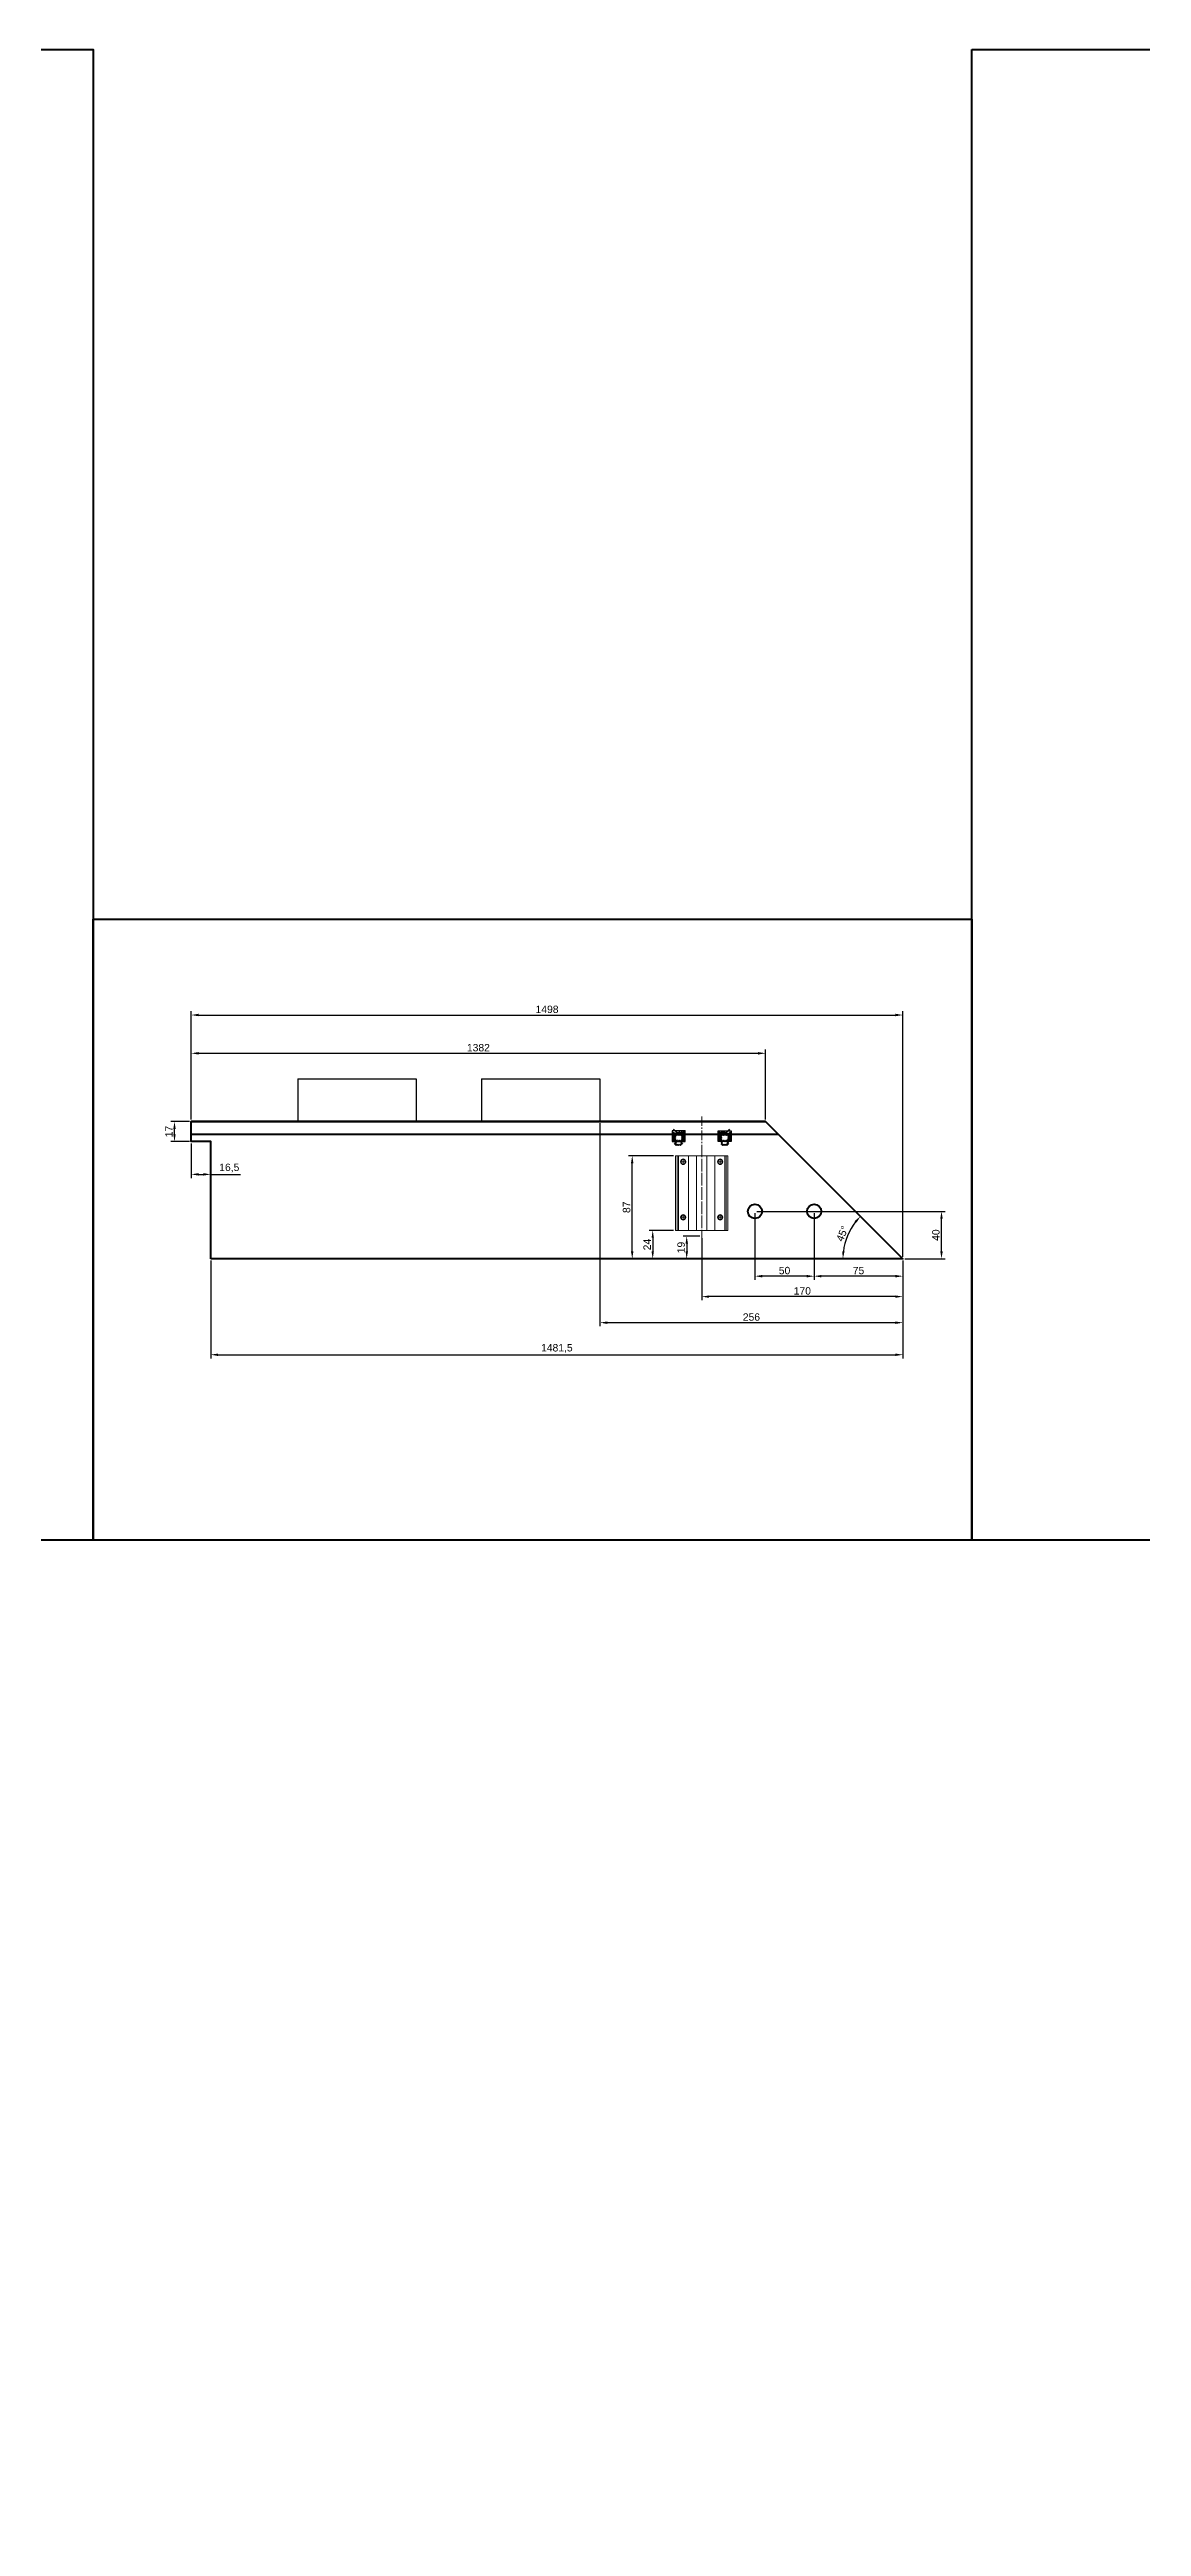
# Model space of a CAD drawing. Header units: millimetres. Extents: x 81 to 148571, y -49 to 131555.
# Drawn here: x 30805 to 31728, y 31355 to 33448 of the extents above; entities that cross this region are included whole.
import ezdxf

# ---------------------------------------------------------------- set-up
doc = ezdxf.new("R2010")
doc.units = ezdxf.units.MM
doc.linetypes.add('GOST2.303 6', pattern=[12, 8, -1.5, 1, -1.5])
doc.layers.add('printme', color=5, linetype='Continuous', lineweight=40, plot=False)
for name, color, linetype, lineweight in [('Оси', 1, 'GOST2.303 6', 18), ('Размеры', 7, 'Continuous', 25), ('Уплотнитель', 3, 'Continuous', 25)]:
    doc.layers.add(name, color=color, linetype=linetype, lineweight=lineweight)
doc.layers.add('Сухари', color=7, linetype='Continuous')
doc.styles.add('GOST 2.304', font='CS_Gost2304.shx')
doc.styles.get("Standard").update_dxf_attribs({"font": 'arial.ttf'})
doc.styles.add('ГОСТ 2.304', font='CS_Gost2304.shx')
doc.dimstyles.new('ISO-25', dxfattribs={"dimtxt": 2.5, "dimasz": 2.5, "dimexe": 1.25, "dimexo": 0.625, "dimtad": 1, "dimtxsty": 'Standard', "dimcen": 2.5, "dimadec": 0, "dimazin": 0, "dimtfac": 1, "dimtmove": 0, "dimatfit": 3, "dimfxl": 1, "dimarcsym": 0})
doc.dimstyles.new('СПДС', dxfattribs={"dimscale": 100, "dimtxt": 2.5, "dimasz": 2.5, "dimexe": 2, "dimexo": 0.625, "dimgap": 1, "dimtad": 1, "dimdec": 0, "dimtxsty": 'ГОСТ 2.304', "dimblk": 'OBLIQUE', "dimblk1": 'OBLIQUE', "dimblk2": 'OBLIQUE', "dimcen": 2.5, "dimdle": 2, "dimadec": 0, "dimazin": 2, "dimtfac": 0.75, "dimtdec": 4, "dimtmove": 1, "dimatfit": 3, "dimfxl": 1, "dimtfill": 1, "dimtolj": 1, "dimarcsym": 1})

# ---------------------------------------------------------------- blocks, each defined once
blk = doc.blocks.new('*U6')
at = {"layer": 'Уплотнитель'}
h = blk.add_hatch(dxfattribs=at)
h.set_pattern_fill('NET', color=256, scale=8, angle=-45, style=0)
h.set_pattern_definition([(315, (456.2763, -2033.625), (0.7071068, 0.7071068), []), (45, (456.2763, -2033.625), (-0.7071068, 0.7071068), [])])
h.paths.add_polyline_path([(-9.7, -1.2, 0.969954), (-10.4, -1.7, 0.069532), (-9, -3.5, -0.074966), (-7.9, -4.9, -0.385358), (-8, -5.3), (-8.8, -5.9, 0.424971), (-8.8, -6.3), (-8, -6.8, -0.526125), (-8, -7.3), (-8.8, -7.8, 0.4822), (-8.8, -8.3), (-8, -8.8, -0.474044), (-8, -9.3), (-9.2, -10.5, 0.656757), (-9, -11), (-0.2, -11, 0.414214), (0, -10.8), (0, -9.5, 0.281861), (-0.1, -9.4, -0.788084), (0.1, -8.6), (1.5, -8.6), (1.5, -9, 0.633692), (1.7, -9.2), (3.1, -7.8, 0.198912), (3.2, -7.5), (3.2, -3.5, 0.198912), (3.1, -3.2), (1.7, -1.8, 0.633692), (1.5, -1.9), (1.5, -2.4), (0.1, -2.4, -0.788084), (-0.1, -1.6, 0.281861), (0, -1.5), (0, -0.2, 0.414214), (-0.2, 0), (-7.7, 0, 0.414214), (-8, -0.3), (-8, -1.2), (-7.1, -3.2, -0.841857), (-7.5, -3.6, -0.110531)])
h.paths.add_polyline_path([(-4.3, -3), (-2.1, -3, -0.414214), (-1.3, -3.8), (-1.3, -5.5), (-1.3, -7.2, -0.414214), (-2.1, -8), (-4.3, -8, -0.414214), (-5.1, -7.2), (-5.1, -5.5), (-5.1, -3.8, -0.414214)], flags=16)
h.paths.add_polyline_path([(0.5, -3.7), (1.7, -3.7, -0.414214), (2.2, -4.2), (2.2, -6.8, -0.414214), (1.7, -7.3), (0.5, -7.3, -0.414214), (0, -6.8), (0, -4.2, -0.414214)], flags=16)
at = {"layer": 'Defpoints', "color": 252, "ltscale": 4}
blk.add_lwpolyline([(0, -11), (-9, -11), (-9, 0), (0, 0), (0, -11)], dxfattribs=at)
blk = doc.blocks.new('*D118')
at = {"color": 0, "lineweight": -2, "ltscale": 2.5, "transparency": 16777216}
for p, q in [((30941.2, 32424.6), (30941.2, 32341.8)), ((31526.1, 32424.6), (31526.1, 32341.8)), ((30947.5, 32345), (31519.8, 32345))]:
    blk.add_line(p, q, dxfattribs=at)
at = {"color": 0, "ltscale": 2.5, "transparency": 16777216}
for points in [[(30947.5, 32346), (30947.5, 32343.9), (30941.2, 32345)], [(31519.8, 32346), (31519.8, 32343.9), (31526.1, 32345)]]:
    blk.add_solid(points, dxfattribs=at)
at = {"layer": 'Defpoints', "color": 0, "ltscale": 2.5}
for p in [(30941.2, 32426.1), (31526.1, 32426.1), (31526.1, 32345)]:
    blk.add_point(p, dxfattribs=at)
at = {"color": 0, "ltscale": 2.5, "transparency": 16777216, "insert": (31233.7, 32350.3), "char_height": 6.25, "attachment_point": 5}
blk.add_mtext('1481,5', dxfattribs=at)
blk = doc.blocks.new('*D76')
at = {"color": 0, "lineweight": -2, "ltscale": 2.5, "transparency": 16777216}
for p, q in [((30924.7, 32543.7), (30924.7, 32602.9)), ((30931, 32599.8), (31403.8, 32599.8)), ((31410.1, 32543.7), (31410.1, 32602.9))]:
    blk.add_line(p, q, dxfattribs=at)
at = {"color": 0, "ltscale": 2.5, "transparency": 16777216}
for points in [[(30931, 32600.8), (30931, 32598.7), (30924.7, 32599.8)], [(31403.8, 32600.8), (31403.8, 32598.7), (31410.1, 32599.8)]]:
    blk.add_solid(points, dxfattribs=at)
at = {"layer": 'Defpoints', "color": 0, "ltscale": 2.5}
for p in [(31410.1, 32599.8), (30924.7, 32542.1), (31410.1, 32542.1)]:
    blk.add_point(p, dxfattribs=at)
at = {"color": 0, "ltscale": 2.5, "transparency": 16777216, "insert": (31167.4, 32604.5), "char_height": 6.25, "attachment_point": 5}
blk.add_mtext('1382', dxfattribs=at)
blk = doc.blocks.new('*D77')
at = {"color": 0, "lineweight": -2, "ltscale": 2.5, "transparency": 16777216}
for p, q in [((30924.7, 32543.7), (30924.7, 32635.3)), ((30931, 32632.1), (31519.8, 32632.1)), ((31526.1, 32427.7), (31526.1, 32635.3))]:
    blk.add_line(p, q, dxfattribs=at)
at = {"color": 0, "ltscale": 2.5, "transparency": 16777216}
for points in [[(30931, 32633.2), (30931, 32631.1), (30924.7, 32632.1)], [(31519.8, 32633.2), (31519.8, 32631.1), (31526.1, 32632.1)]]:
    blk.add_solid(points, dxfattribs=at)
at = {"layer": 'Defpoints', "color": 0, "ltscale": 2.5}
for p in [(31526.1, 32632.1), (30924.7, 32542.1), (31526.1, 32426.1)]:
    blk.add_point(p, dxfattribs=at)
at = {"color": 0, "ltscale": 2.5, "transparency": 16777216, "insert": (31225.4, 32636.9), "char_height": 6.25, "attachment_point": 5}
blk.add_mtext('1498', dxfattribs=at)
blk = doc.blocks.new('*U58')
at = {"layer": 'Оси'}
for p, q in [((7.5, 15.6), (2.5, 15.6)), ((5, 13.1), (5, 18.1)), ((54.5, 15.6), (49.5, 15.6)), ((52, 13.1), (52, 18.1)), ((7.5, -15.6), (2.5, -15.6)), ((5, -13.1), (5, -18.1)), ((54.5, -15.6), (49.5, -15.6)), ((52, -13.1), (52, -18.1))]:
    blk.add_line(p, q, dxfattribs=at)
at = {"layer": 'Оси', "color": 1, "linetype": 'GOST2.303 6'}
blk.add_line((-7, 0), (70, 0), dxfattribs=at)
at = {"layer": 'Сухари', "lineweight": 18, "ltscale": 15}
for p, q in [((63, 20.6), (0, 20.6)), ((63, 19.6), (0, 19.6))]:
    blk.add_line(p, q, dxfattribs=at)
at = {"layer": 'Сухари', "lineweight": 9, "ltscale": 15}
for p, q in [((63, 11.1), (0, 11.1)), ((63, 4.3), (0, 4.3)), ((63, -4.3), (0, -4.3)), ((63, -11.1), (0, -11.1)), ((63, -19.6), (0, -19.6)), ((63, -20.6), (0, -20.6))]:
    blk.add_line(p, q, dxfattribs=at)
at = {"layer": 'Сухари', "lineweight": 18, "ltscale": 15}
blk.add_lwpolyline([(0, 22.2), (63, 22.2), (63, -22.2), (0, -22.2)], close=True, dxfattribs=at)
at = {"layer": 'Сухари', "ltscale": 2}
for centre in [(5, 15.6), (52, 15.6), (5, -15.6), (52, -15.6)]:
    blk.add_circle(centre, 2.1, dxfattribs=at)
blk = doc.blocks.new('*U59')
at = {"layer": 'Оси'}
blk.add_line((0, -4.3), (0, 100.4), dxfattribs=at)
blk = doc.blocks.new('*D78')
at = {"color": 0, "lineweight": -2, "ltscale": 2.5, "transparency": 16777216}
for p, q in [((31354.5, 32445.1), (31340.3, 32445.1)), ((31343.4, 32438.9), (31343.4, 32432.4)), ((31348.9, 32426.1), (31340.3, 32426.1))]:
    blk.add_line(p, q, dxfattribs=at)
at = {"color": 0, "ltscale": 2.5, "transparency": 16777216}
for points in [[(31342.4, 32438.9), (31344.5, 32438.9), (31343.4, 32445.1)], [(31342.4, 32432.4), (31344.5, 32432.4), (31343.4, 32426.1)]]:
    blk.add_solid(points, dxfattribs=at)
at = {"layer": 'Defpoints', "color": 0, "ltscale": 2.5}
for p in [(31356.1, 32445.1), (31343.4, 32426.1), (31350.4, 32426.1)]:
    blk.add_point(p, dxfattribs=at)
at = {"color": 0, "ltscale": 2.5, "transparency": 16777216, "insert": (31338.7, 32435.6), "char_height": 6.25, "attachment_point": 5, "rotation": 90}
blk.add_mtext('19', dxfattribs=at)
blk = doc.blocks.new('*D79')
at = {"color": 0, "lineweight": -2, "ltscale": 2.5, "transparency": 16777216}
for p, q in [((31332.3, 32450.1), (31311.6, 32450.1)), ((31314.7, 32443.9), (31314.7, 32432.4)), ((31329.7, 32426.1), (31311.6, 32426.1))]:
    blk.add_line(p, q, dxfattribs=at)
at = {"color": 0, "ltscale": 2.5, "transparency": 16777216}
for points in [[(31313.7, 32443.9), (31315.7, 32443.9), (31314.7, 32450.1)], [(31313.7, 32432.4), (31315.7, 32432.4), (31314.7, 32426.1)]]:
    blk.add_solid(points, dxfattribs=at)
at = {"layer": 'Defpoints', "color": 0, "ltscale": 2.5}
for p in [(31333.8, 32450.1), (31314.7, 32426.1), (31331.2, 32426.1)]:
    blk.add_point(p, dxfattribs=at)
at = {"color": 0, "ltscale": 2.5, "transparency": 16777216, "insert": (31310, 32438.1), "char_height": 6.25, "attachment_point": 5, "rotation": 90}
blk.add_mtext('24', dxfattribs=at)
blk = doc.blocks.new('*D80')
at = {"color": 0, "lineweight": -2, "ltscale": 2.5, "transparency": 16777216}
for p, q in [((31332.3, 32513.1), (31294.2, 32513.1)), ((31297.4, 32432.4), (31297.4, 32506.9)), ((31298.3, 32426.1), (31294.2, 32426.1))]:
    blk.add_line(p, q, dxfattribs=at)
at = {"color": 0, "ltscale": 2.5, "transparency": 16777216}
for points in [[(31296.3, 32506.9), (31298.4, 32506.9), (31297.4, 32513.1)], [(31296.3, 32432.4), (31298.4, 32432.4), (31297.4, 32426.1)]]:
    blk.add_solid(points, dxfattribs=at)
at = {"layer": 'Defpoints', "color": 0, "ltscale": 2.5}
for p in [(31297.4, 32513.1), (31333.8, 32513.1), (31299.9, 32426.1)]:
    blk.add_point(p, dxfattribs=at)
at = {"color": 0, "ltscale": 2.5, "transparency": 16777216, "insert": (31292.6, 32469.6), "char_height": 6.25, "attachment_point": 5, "rotation": 90}
blk.add_mtext('87', dxfattribs=at)
blk = doc.blocks.new('*D62')
at = {"color": 0, "lineweight": -2, "ltscale": 2.5, "transparency": 16777216}
for p, q in [((31356.1, 32443.6), (31356.1, 32391)), ((31526.1, 32424.6), (31526.1, 32391)), ((31519.8, 32394.1), (31362.3, 32394.1))]:
    blk.add_line(p, q, dxfattribs=at)
at = {"color": 0, "ltscale": 2.5, "transparency": 16777216}
for points in [[(31362.3, 32395.1), (31362.3, 32393.1), (31356.1, 32394.1)], [(31519.8, 32395.1), (31519.8, 32393.1), (31526.1, 32394.1)]]:
    blk.add_solid(points, dxfattribs=at)
at = {"layer": 'Defpoints', "color": 0, "ltscale": 2.5}
for p in [(31356.1, 32445.1), (31526.1, 32426.1), (31356.1, 32394.1)]:
    blk.add_point(p, dxfattribs=at)
at = {"color": 0, "ltscale": 2.5, "transparency": 16777216, "insert": (31441.1, 32398.9), "char_height": 6.25, "attachment_point": 5}
blk.add_mtext('170', dxfattribs=at)
blk = doc.blocks.new('*D63')
at = {"color": 0, "lineweight": -2, "ltscale": 2.5, "transparency": 16777216}
for p, q in [((31402.7, 32466.1), (31561.8, 32466.1)), ((31558.7, 32432.4), (31558.7, 32459.9)), ((31527.7, 32426.1), (31561.8, 32426.1))]:
    blk.add_line(p, q, dxfattribs=at)
at = {"color": 0, "ltscale": 2.5, "transparency": 16777216}
for points in [[(31557.7, 32459.9), (31559.8, 32459.9), (31558.7, 32466.1)], [(31557.7, 32432.4), (31559.8, 32432.4), (31558.7, 32426.1)]]:
    blk.add_solid(points, dxfattribs=at)
at = {"layer": 'Defpoints', "color": 0, "ltscale": 2.5}
for p in [(31401.1, 32466.1), (31558.7, 32466.1), (31526.1, 32426.1)]:
    blk.add_point(p, dxfattribs=at)
at = {"color": 0, "ltscale": 2.5, "transparency": 16777216, "insert": (31554, 32446.1), "char_height": 6.25, "attachment_point": 5, "rotation": 90}
blk.add_mtext('40', dxfattribs=at)
blk = doc.blocks.new('*D81')
at = {"color": 0, "lineweight": -2, "ltscale": 2.5, "transparency": 16777216}
for p, q in [((31451.1, 32464.6), (31451.1, 32408.2)), ((31519.8, 32411.4), (31457.3, 32411.4)), ((31526.1, 32424.6), (31526.1, 32408.2))]:
    blk.add_line(p, q, dxfattribs=at)
at = {"color": 0, "ltscale": 2.5, "transparency": 16777216}
for points in [[(31457.3, 32412.4), (31457.3, 32410.3), (31451.1, 32411.4)], [(31519.8, 32412.4), (31519.8, 32410.3), (31526.1, 32411.4)]]:
    blk.add_solid(points, dxfattribs=at)
at = {"layer": 'Defpoints', "color": 0, "ltscale": 2.5}
for p in [(31451.1, 32466.1), (31451.1, 32411.4), (31526.1, 32426.1)]:
    blk.add_point(p, dxfattribs=at)
at = {"color": 0, "ltscale": 2.5, "transparency": 16777216, "insert": (31488.6, 32416.1), "char_height": 6.25, "attachment_point": 5}
blk.add_mtext('75', dxfattribs=at)
blk = doc.blocks.new('*D82')
at = {"color": 0, "lineweight": -2, "ltscale": 2.5, "transparency": 16777216}
for p, q in [((31401.1, 32464.6), (31401.1, 32408.2)), ((31451.1, 32464.6), (31451.1, 32408.2)), ((31444.8, 32411.4), (31407.3, 32411.4))]:
    blk.add_line(p, q, dxfattribs=at)
at = {"color": 0, "ltscale": 2.5, "transparency": 16777216}
for points in [[(31407.3, 32412.4), (31407.3, 32410.3), (31401.1, 32411.4)], [(31444.8, 32412.4), (31444.8, 32410.3), (31451.1, 32411.4)]]:
    blk.add_solid(points, dxfattribs=at)
at = {"layer": 'Defpoints', "color": 0, "ltscale": 2.5}
for p in [(31401.1, 32466.1), (31451.1, 32466.1), (31401.1, 32411.4)]:
    blk.add_point(p, dxfattribs=at)
at = {"color": 0, "ltscale": 2.5, "transparency": 16777216, "insert": (31426.1, 32416.1), "char_height": 6.25, "attachment_point": 5}
blk.add_mtext('50', dxfattribs=at)
blk = doc.blocks.new('*D83')
at = {"color": 0, "lineweight": -2, "ltscale": 2.5, "transparency": 16777216}
for p, q in [((31270.1, 32540.6), (31270.1, 32369)), ((31526.1, 32424.6), (31526.1, 32369)), ((31276.3, 32372.1), (31519.8, 32372.1))]:
    blk.add_line(p, q, dxfattribs=at)
at = {"color": 0, "ltscale": 2.5, "transparency": 16777216}
for points in [[(31276.3, 32373.1), (31276.3, 32371), (31270.1, 32372.1)], [(31519.8, 32373.1), (31519.8, 32371), (31526.1, 32372.1)]]:
    blk.add_solid(points, dxfattribs=at)
at = {"layer": 'Defpoints', "color": 0, "ltscale": 2.5}
for p in [(31270.1, 32542.1), (31526.1, 32426.1), (31526.1, 32372.1)]:
    blk.add_point(p, dxfattribs=at)
at = {"color": 0, "ltscale": 2.5, "transparency": 16777216, "insert": (31398.1, 32376.8), "char_height": 6.25, "attachment_point": 5}
blk.add_mtext('256', dxfattribs=at)
blk = doc.blocks.new('*D89')
at = {"color": 0, "lineweight": -2, "ltscale": 2.5, "transparency": 16777216}
for p, q in [((30924.7, 32523.6), (30924.7, 32494.3)), ((30941.2, 32523.6), (30941.2, 32494.3)), ((30931, 32497.4), (30935, 32497.4)), ((30941.2, 32497.4), (30966.3, 32497.4))]:
    blk.add_line(p, q, dxfattribs=at)
at = {"color": 0, "ltscale": 2.5, "transparency": 16777216}
for points in [[(30931, 32498.5), (30931, 32496.4), (30924.7, 32497.4)], [(30935, 32498.5), (30935, 32496.4), (30941.2, 32497.4)]]:
    blk.add_solid(points, dxfattribs=at)
at = {"layer": 'Defpoints', "color": 0, "ltscale": 2.5}
for p in [(30924.7, 32525.1, 40912), (30941.2, 32525.1, 40912), (30941.2, 32497.4)]:
    blk.add_point(p, dxfattribs=at)
at = {"color": 0, "ltscale": 2.5, "transparency": 16777216, "insert": (30956.9, 32502.8), "char_height": 6.25, "attachment_point": 5}
blk.add_mtext('16,5', dxfattribs=at)
blk = doc.blocks.new('*D64')
at = {"color": 0, "lineweight": -2, "ltscale": 2.5, "transparency": 16777216}
for p, q in [((30923.2, 32542.1), (30907.5, 32542.1)), ((30910.6, 32531.4), (30910.6, 32535.9)), ((30923.2, 32525.1), (30907.5, 32525.1))]:
    blk.add_line(p, q, dxfattribs=at)
at = {"color": 0, "ltscale": 2.5, "transparency": 16777216}
for points in [[(30909.6, 32535.9), (30911.6, 32535.9), (30910.6, 32542.1)], [(30909.6, 32531.4), (30911.6, 32531.4), (30910.6, 32525.1)]]:
    blk.add_solid(points, dxfattribs=at)
at = {"layer": 'Defpoints', "color": 0, "ltscale": 2.5}
for p in [(30910.6, 32542.1), (30924.7, 32542.1, 40912), (30924.7, 32525.1, 40912)]:
    blk.add_point(p, dxfattribs=at)
at = {"color": 0, "ltscale": 2.5, "transparency": 16777216, "insert": (30905.9, 32533.6), "char_height": 6.25, "attachment_point": 5, "rotation": 90}
blk.add_mtext('17', dxfattribs=at)
blk = doc.blocks.new('*D90')
at = {"color": 0, "lineweight": -2, "ltscale": 2.5, "transparency": 16777216}
blk.add_arc((31526.1, 32426.1), 50.7, 142.0707, 172.9293, dxfattribs=at)
at = {"color": 0, "ltscale": 2.5, "transparency": 16777216}
for points in [[(31485.3, 32458), (31486.9, 32456.6), (31490.3, 32462)], [(31476.8, 32432.3), (31474.8, 32432.4), (31475.4, 32426.1)]]:
    blk.add_solid(points, dxfattribs=at)
at = {"layer": 'Defpoints', "color": 0, "ltscale": 2.5}
for p in [(31410.1, 32542.1, 40912), (31482.2, 32451.5), (30941.2, 32426.1, 40912), (31526.1, 32426.1, 40912), (31526.1, 32426.1, 40912)]:
    blk.add_point(p, dxfattribs=at)
at = {"color": 0, "ltscale": 2.5, "transparency": 16777216, "insert": (31474.9, 32447.3), "char_height": 6.25, "attachment_point": 5, "rotation": 67.5}
blk.add_mtext('45°', dxfattribs=at)
blk = doc.blocks.new('_Oblique')
at = {"color": 0, "linetype": 'ByBlock', "lineweight": -2}
blk.add_line((-0.5, -0.5), (0.5, 0.5), dxfattribs=at)
blk = doc.blocks.new('_Open')
at = {"color": 0, "linetype": 'ByBlock', "lineweight": -2}
for p, q in [((-1, 0.17), (0, 0)), ((-1, -0.17), (0, 0)), ((0, 0), (-1, 0))]:
    blk.add_line(p, q, dxfattribs=at)
blk = doc.blocks.new('*D135')
at = {"color": 0, "lineweight": -2, "ltscale": 40, "transparency": 16777216}
for p, q in [((37127.3, 32720.3), (37127.3, 32812.1)), ((37252.3, 32736.1), (37252.3, 32812.1)), ((37115.3, 32800.1), (37264.3, 32800.1))]:
    blk.add_line(p, q, dxfattribs=at)
at = {"layer": 'Defpoints', "color": 0, "ltscale": 40}
for p in [(37252.3, 32800.1), (37252.3, 32732.4), (37127.3, 32716.6)]:
    blk.add_point(p, dxfattribs=at)
at = {"layer": 'Defpoints', "color": 0, "ltscale": 2}
blk.add_point((94.8, -9.5), dxfattribs=at)
at = {"layer": 'Размеры', "color": 0, "lineweight": -2, "ltscale": 2, "transparency": 16777216}
for p, q in [((94.8, -10.7), (94.8, -37.8)), ((89.8, -33.8), (84.8, -33.8)), ((104.3, -21.2), (104.3, -37.8)), ((109.3, -33.8), (114.3, -33.8))]:
    blk.add_line(p, q, dxfattribs=at)
at = {"color": 0, "lineweight": -2, "ltscale": 40, "transparency": 16777216, "xscale": 15, "yscale": 15, "zscale": 15, "rotation": 180}
blk.add_blockref('_Oblique', (37127.3, 32800.1), dxfattribs=at)
at = {"color": 0, "lineweight": -2, "ltscale": 40, "transparency": 16777216, "xscale": 15, "yscale": 15, "zscale": 15}
blk.add_blockref('_Oblique', (37252.3, 32800.1), dxfattribs=at)
at = {"color": 0, "ltscale": 40, "transparency": 16777216, "insert": (37189.8, 32813.9), "char_height": 15, "attachment_point": 5, "style": 'ГОСТ 2.304', "bg_fill": 3, "box_fill_scale": 1.1, "bg_fill_color": 256, "bg_fill_true_color": 13158600, "bg_fill_transparency": 0}
blk.add_mtext('\\A1;50', dxfattribs=at)
at = {"layer": 'Размеры', "color": 0, "ltscale": 2, "transparency": 16777216, "insert": (99.5, -28.8), "char_height": 5, "attachment_point": 5, "style": 'GOST 2.304', "bg_fill": 3, "box_fill_scale": 1.1, "bg_fill_color": 256, "bg_fill_true_color": 13158600, "bg_fill_transparency": 0}
blk.add_mtext('\\A1;9,5', dxfattribs=at)
at = {"layer": 'Defpoints', "color": 0, "ltscale": 2}
for p in [(104.3, -20), (94.8, -33.8)]:
    blk.add_point(p, dxfattribs=at)
at = {"layer": 'Размеры', "color": 0, "lineweight": -2, "ltscale": 2, "transparency": 16777216}
blk.add_line((104.3, -33.8), (94.8, -33.8), dxfattribs=at)
at = {"layer": 'Размеры', "color": 0, "lineweight": -2, "ltscale": 2, "transparency": 16777216, "xscale": 5, "yscale": 5, "zscale": 5}
blk.add_blockref('_Open', (94.8, -33.8), dxfattribs=at)
at = {"layer": 'Размеры', "color": 0, "lineweight": -2, "ltscale": 2, "transparency": 16777216, "xscale": 5, "yscale": 5, "zscale": 5, "rotation": 180}
blk.add_blockref('_Open', (104.3, -33.8), dxfattribs=at)
blk = doc.blocks.new('*D136')
at = {"color": 0, "lineweight": -2, "ltscale": 2.5, "transparency": 16777216}
for p, q in [((37534.3, 32788), (37435.3, 32788)), ((37447.3, 32766.1), (37447.3, 32800)), ((37522.3, 32700.6), (37522.3, 32800))]:
    blk.add_line(p, q, dxfattribs=at)
at = {"layer": 'Defpoints', "color": 0, "ltscale": 2.5}
for p in [(37447.3, 32788), (37447.3, 32762.3), (37522.3, 32696.9)]:
    blk.add_point(p, dxfattribs=at)
at = {"layer": 'Defpoints', "color": 0, "ltscale": 5}
for p in [(91.2, 24.5), (98.4, 24.5)]:
    blk.add_point(p, dxfattribs=at)
at = {"layer": 'Размеры', "color": 0, "lineweight": -2, "ltscale": 5, "transparency": 16777216}
for p, q in [((91.2, 25.7), (91.2, 43.5)), ((98.4, 25.7), (98.4, 43.5)), ((86.2, 39.5), (81.2, 39.5)), ((103.4, 39.5), (108.4, 39.5))]:
    blk.add_line(p, q, dxfattribs=at)
at = {"color": 0, "lineweight": -2, "ltscale": 2.5, "transparency": 16777216, "xscale": 15, "yscale": 15, "zscale": 15, "rotation": 180}
blk.add_blockref('_Oblique', (37447.3, 32788), dxfattribs=at)
at = {"color": 0, "lineweight": -2, "ltscale": 2.5, "transparency": 16777216, "xscale": 15, "yscale": 15, "zscale": 15}
blk.add_blockref('_Oblique', (37522.3, 32788), dxfattribs=at)
at = {"color": 0, "ltscale": 2.5, "transparency": 16777216, "insert": (37484.8, 32801.8), "char_height": 15, "attachment_point": 5, "style": 'ГОСТ 2.304', "bg_fill": 3, "box_fill_scale": 1.1, "bg_fill_color": 256, "bg_fill_true_color": 13158600, "bg_fill_transparency": 0}
blk.add_mtext('\\A1;30**', dxfattribs=at)
at = {"layer": 'Размеры', "color": 0, "ltscale": 5, "transparency": 16777216, "insert": (94.8, 44.7), "char_height": 5, "attachment_point": 5, "style": 'ГОСТ 2.304', "bg_fill": 3, "box_fill_scale": 1.1, "bg_fill_color": 256, "bg_fill_true_color": 13158600, "bg_fill_transparency": 0}
blk.add_mtext('\\A1;7,2', dxfattribs=at)
at = {"layer": 'Defpoints', "color": 0, "ltscale": 5}
blk.add_point((91.2, 39.5), dxfattribs=at)
at = {"layer": 'Размеры', "color": 0, "lineweight": -2, "ltscale": 5, "transparency": 16777216}
blk.add_line((98.4, 39.5), (91.2, 39.5), dxfattribs=at)
at = {"layer": 'Размеры', "color": 0, "lineweight": -2, "ltscale": 5, "transparency": 16777216, "xscale": 5, "yscale": 5, "zscale": 5}
blk.add_blockref('_Open', (91.2, 39.5), dxfattribs=at)
at = {"layer": 'Размеры', "color": 0, "lineweight": -2, "ltscale": 5, "transparency": 16777216, "xscale": 5, "yscale": 5, "zscale": 5, "rotation": 180}
blk.add_blockref('_Open', (98.4, 39.5), dxfattribs=at)
blk = doc.blocks.new('*D137')
at = {"color": 0, "lineweight": -2, "ltscale": 2.5, "transparency": 16777216}
for p, q in [((36105.7, 32732.4), (36105.7, 32605)), ((36865, 32732.4), (36865, 32605)), ((36850, 32612.5), (36120.7, 32612.5))]:
    blk.add_line(p, q, dxfattribs=at)
at = {"color": 0, "ltscale": 2.5, "transparency": 16777216}
for points in [[(36120.7, 32615), (36120.7, 32610), (36105.7, 32612.5)], [(36850, 32615), (36850, 32610), (36865, 32612.5)]]:
    blk.add_solid(points, dxfattribs=at)
at = {"layer": 'Defpoints', "color": 0, "ltscale": 2.5}
for p in [(36105.7, 32736.1), (36865, 32736.2), (36105.7, 32612.5)]:
    blk.add_point(p, dxfattribs=at)
at = {"layer": 'Defpoints', "color": 0, "ltscale": 2}
for p in [(87.8, -20), (104.3, -20)]:
    blk.add_point(p, dxfattribs=at)
at = {"layer": 'Размеры', "color": 0, "lineweight": -2, "ltscale": 2, "transparency": 16777216}
for p, q in [((87.8, -21.2), (87.8, -49.3)), ((104.3, -21.2), (104.3, -49.3)), ((99.3, -45.3), (92.8, -45.3))]:
    blk.add_line(p, q, dxfattribs=at)
at = {"color": 0, "ltscale": 2.5, "transparency": 16777216, "insert": (36485.4, 32625.2), "char_height": 15, "attachment_point": 5, "rotation": 0.0028}
blk.add_mtext('1481,5', dxfattribs=at)
at = {"layer": 'Размеры', "color": 0, "ltscale": 2, "transparency": 16777216, "insert": (96, -40.2), "char_height": 5, "attachment_point": 5, "style": 'GOST 2.304', "bg_fill": 3, "box_fill_scale": 1.1, "bg_fill_color": 256, "bg_fill_true_color": 13158600, "bg_fill_transparency": 0}
blk.add_mtext('\\A1;16,5', dxfattribs=at)
at = {"layer": 'Defpoints', "color": 0, "ltscale": 2}
blk.add_point((87.8, -45.3), dxfattribs=at)
at = {"layer": 'Размеры', "color": 0, "lineweight": -2, "ltscale": 2, "transparency": 16777216, "xscale": 5, "yscale": 5, "zscale": 5, "rotation": 180}
blk.add_blockref('_Open', (87.8, -45.3), dxfattribs=at)
at = {"layer": 'Размеры', "color": 0, "lineweight": -2, "ltscale": 2, "transparency": 16777216, "xscale": 5, "yscale": 5, "zscale": 5}
blk.add_blockref('_Open', (104.3, -45.3), dxfattribs=at)
blk = doc.blocks.new('*D138')
at = {"color": 0, "lineweight": -2, "ltscale": 2.5, "transparency": 16777216}
for p, q in [((36221.7, 32855.9), (36221.7, 32933.7)), ((36881.5, 32855.9), (36881.5, 32933.7)), ((36866.5, 32926.2), (36236.7, 32926.2))]:
    blk.add_line(p, q, dxfattribs=at)
at = {"color": 0, "ltscale": 2.5, "transparency": 16777216}
for points in [[(36236.7, 32928.7), (36236.7, 32923.7), (36221.7, 32926.2)], [(36866.5, 32928.7), (36866.5, 32923.7), (36881.5, 32926.2)]]:
    blk.add_solid(points, dxfattribs=at)
at = {"layer": 'Defpoints', "color": 0, "ltscale": 2.5}
for p in [(36221.7, 32926.2), (36221.7, 32852.1), (36881.5, 32852.2)]:
    blk.add_point(p, dxfattribs=at)
at = {"layer": 'Defpoints', "color": 0, "ltscale": 2}
for p in [(102.5, 24.5), (122.1, 24.5), (102.5, -14.5)]:
    blk.add_point(p, dxfattribs=at)
at = {"layer": 'Размеры', "color": 0, "lineweight": -2, "ltscale": 2, "transparency": 16777216}
for p, q in [((103.7, 24.5), (126.1, 24.5)), ((122.1, -9.5), (122.1, 19.5)), ((103.7, -14.5), (126.1, -14.5))]:
    blk.add_line(p, q, dxfattribs=at)
at = {"layer": 'Размеры', "color": 0, "lineweight": -2, "ltscale": 2, "transparency": 16777216, "xscale": 5, "yscale": 5, "zscale": 5}
for p, rotation in [((122.1, 24.5), 90), ((122.1, -14.5), 270)]:
    blk.add_blockref('_Open', p, dxfattribs=dict(at, rotation=rotation))
at = {"color": 0, "ltscale": 2.5, "transparency": 16777216, "insert": (36523.8, 32937.6), "char_height": 15, "attachment_point": 5, "rotation": 0.0032}
blk.add_mtext('1382', dxfattribs=at)
at = {"layer": 'Размеры', "color": 0, "ltscale": 2, "transparency": 16777216, "insert": (117.5, 5), "char_height": 5, "attachment_point": 5, "rotation": 90, "style": 'GOST 2.304', "bg_fill": 3, "box_fill_scale": 1.1, "bg_fill_color": 256, "bg_fill_true_color": 13158600, "bg_fill_transparency": 0}
blk.add_mtext('\\A1;39', dxfattribs=at)

msp = doc.modelspace()

# ---------------------------------------------------------------- linework, layer by layer
at = {"color": 1, "ltscale": 5}
for p, q in [((31014.739, 32578.308, 81824), (31114.739, 32578.308, 81824)), ((31014.739, 32578.308, 81824), (31014.739, 32542.127, 81824)), ((31114.739, 32578.308, 81824), (31114.739, 32542.127, 81824)), ((31170.096, 32578.308, 40912), (31270.096, 32578.308, 40912)), ((31170.096, 32578.308, 40912), (31170.096, 32542.127, 40912)), ((31270.096, 32578.308, 40912), (31270.096, 32542.127, 40912))]:
    msp.add_line(p, q, dxfattribs=at)
at = {"color": 6, "lineweight": 40, "ltscale": 10}
for p, q in [((31410.095, 32542.127, 40912), (30924.739, 32542.127, 40912)), ((31421.095, 32531.127, 40912), (30924.739, 32531.127, 40912)), ((31526.095, 32426.127, 40912), (30941.239, 32426.127, 40912))]:
    msp.add_line(p, q, dxfattribs=at)
at = {"ltscale": 2}
msp.add_line((31410.095, 32542.127, 40912), (31526.095, 32426.127, 40912), dxfattribs=at)
at = {"ltscale": 100}
for points in [[(29059.813, 33448.186), (30841.813, 33448.186), (30841.813, 32188.186), (29059.813, 32188.186)], [(31584.313, 33448.186), (33366.313, 33448.186), (33366.313, 32188.186), (31584.313, 32188.186)], [(30841.813, 32188.186), (31584.313, 32188.186), (31584.313, 32713.186), (30841.813, 32713.186)]]:
    msp.add_lwpolyline(points, close=True, dxfattribs=at)
at = {"color": 6, "lineweight": 40, "ltscale": 10, "elevation": 40912}
msp.add_lwpolyline([(30941.239, 32426.127), (30941.239, 32525.127), (30924.739, 32525.127), (30924.739, 32542.127), (31410.095, 32542.127), (31526.095, 32426.127)], close=True, dxfattribs=at)
msp.add_lwpolyline([(31421.095, 32531.127), (30924.739, 32531.127)], dxfattribs=at)
at = {"lineweight": 50, "ltscale": 20}
for centre in [(31401.095, 32466.127, 40912), (31451.095, 32466.127, 40912)]:
    msp.add_circle(centre, 6, dxfattribs=at)

# ---------------------------------------------------------------- block references
at = {"xscale": -1}
for name, p, rotation in [('*U6', (31331.096, 32525.127, 40912), 90.0000000000163), ('*U59', (31356.096, 32542.127, 40912), 180)]:
    msp.add_blockref(name, p, dxfattribs=dict(at, rotation=rotation))
at = {"rotation": 270.0000000000164}
msp.add_blockref('*U6', (31381.096, 32525.127, 40912), dxfattribs=at)
at = {"ltscale": 4, "xscale": -1, "rotation": 90}
msp.add_blockref('*U58', (31356.081, 32513.124, 40912), dxfattribs=at)

# ---------------------------------------------------------------- dimensions: what is measured, and where the dimension line sits
at = {"ltscale": 2.5}
dim = msp.add_linear_dim(base=(31526.095, 32632.144, 40912), p1=(30924.739, 32542.127, 40912), p2=(31526.095, 32426.127, 40912), text='1498', dimstyle='ISO-25', override={"dimscale": 2.5}, dxfattribs=at)
dim.commit()
dim.dimension.update_dxf_attribs({"geometry": '*D77', "text_midpoint": (31225.417, 32636.897, 40912)})
dim = msp.add_linear_dim(base=(31410.095, 32599.773, 40912), p1=(30924.739, 32542.127, 40912), p2=(31410.095, 32542.127, 40912), angle=360, text='1382', dimstyle='ISO-25', override={"dimscale": 2.5}, dxfattribs=at)
dim.commit()
dim.dimension.update_dxf_attribs({"geometry": '*D76', "text_midpoint": (31167.417, 32599.773, 40912), "dimtype": 161})
for base, p1, p2, angle, picture, middle in [((30910.6, 32542.127), (30924.739, 32525.127, 40912), (30924.739, 32542.127, 40912), 90, '*D64', (30905.9, 32533.627)), ((31297.371, 32513.124, 40912), (31299.863, 32426.127, 40912), (31333.831, 32513.124, 40912), 270, '*D80', (31292.618, 32469.626, 40912)), ((31558.712, 32466.127, 40912), (31526.095, 32426.127, 40912), (31401.095, 32466.127, 40912), 270, '*D63', (31553.958, 32446.127, 40912)), ((31314.697, 32426.127, 40912), (31333.831, 32450.124, 40912), (31331.241, 32426.127, 40912), 270, '*D79', (31309.996, 32438.126, 40912)), ((31343.418, 32426.127, 40912), (31356.096, 32445.127, 40912), (31350.426, 32426.127, 40912), 270, '*D78', (31338.664, 32435.627, 40912))]:
    dim = msp.add_linear_dim(base=base, p1=p1, p2=p2, angle=angle, dimstyle='ISO-25', override={"dimscale": 2.5}, dxfattribs=at)
    dim.commit()
    dim.dimension.update_dxf_attribs({"geometry": picture, "text_midpoint": middle})
dim = msp.add_angular_dim_2l(base=(31482.207, 32451.466), line1=((31410.095, 32542.127, 40912), (31526.095, 32426.127, 40912)), line2=((31526.095, 32426.127, 40912), (30941.239, 32426.127, 40912)), dimstyle='ISO-25', override={"dimscale": 2.5}, dxfattribs=at)
dim.commit()
dim.dimension.update_dxf_attribs({"geometry": '*D90', "text_midpoint": (31474.895, 32447.335)})
for base, p1, p2, override, picture, middle in [((31526.095, 32372.083, 40912), (31270.096, 32542.127, 40912), (31526.095, 32426.127, 40912), {"dimscale": 2.5}, '*D83', (31398.095, 32376.837, 40912)), ((30941.239, 32497.436), (30924.739, 32525.127, 40912), (30941.239, 32525.127, 40912), {"dimscale": 2.5}, '*D89', (30956.898, 32502.754)), ((31401.095, 32411.352, 40912), (31451.095, 32466.127, 40912), (31401.095, 32466.127, 40912), {"dimscale": 2.5, "dimtmove": 1}, '*D82', (31426.095, 32416.106, 40912)), ((31451.095, 32411.352, 40912), (31526.095, 32426.127, 40912), (31451.095, 32466.127, 40912), {"dimscale": 2.5}, '*D81', (31488.595, 32416.093, 40912)), ((31356.096, 32394.103, 40912), (31526.095, 32426.127, 40912), (31356.096, 32445.127, 40912), {"dimscale": 2.5}, '*D62', (31441.095, 32398.857, 40912))]:
    dim = msp.add_linear_dim(base=base, p1=p1, p2=p2, dimstyle='ISO-25', override=override, dxfattribs=at)
    dim.commit()
    dim.dimension.update_dxf_attribs({"geometry": picture, "text_midpoint": middle})
dim = msp.add_aligned_dim(p1=(30941.239, 32426.127, 40912), p2=(31526.095, 32426.127, 40912), distance=-81.172, text='1481,5', dimstyle='ISO-25', override={"dimscale": 2.5}, dxfattribs=at)
dim.commit()
dim.dimension.update_dxf_attribs({"geometry": '*D118', "text_midpoint": (31233.667, 32350.273, 40912)})

# ---------------------------------------------------------------- next in the draw order: dimensions: what is measured, and where the dimension line sits
at = {"ltscale": 40}
dim = msp.add_linear_dim(base=(37252.254, 32800.103), p1=(37127.254, 32716.592), p2=(37252.254, 32732.362), dimstyle='СПДС', override={"dimscale": 6, "dimlfac": 0.4}, dxfattribs=at)
dim.commit()
dim.dimension.update_dxf_attribs({"geometry": '*D135', "text_midpoint": (37189.754, 32813.913)})

# ---------------------------------------------------------------- next in the draw order: dimensions: what is measured, and where the dimension line sits
at = {"ltscale": 2.5}
dim = msp.add_linear_dim(base=(37447.254, 32787.968), p1=(37522.254, 32696.882), p2=(37447.254, 32762.313), text='30**', dimstyle='СПДС', override={"dimscale": 6, "dimlfac": 1}, dxfattribs=at)
dim.commit()
dim.dimension.update_dxf_attribs({"geometry": '*D136', "text_midpoint": (37484.754, 32801.779)})

# ---------------------------------------------------------------- next in the draw order: dimensions: what is measured, and where the dimension line sits
dim = msp.add_aligned_dim(p1=(36865.033, 32736.183, 40912), p2=(36105.743, 32736.146, 40912), distance=123.691, text='1481,5', dimstyle='ISO-25', override={"dimscale": 6}, dxfattribs=at)
dim.commit()
dim.dimension.update_dxf_attribs({"geometry": '*D137', "text_midpoint": (36485.393, 32625.238, 40912)})

# ---------------------------------------------------------------- next in the draw order: dimensions: what is measured, and where the dimension line sits
dim = msp.add_linear_dim(base=(36221.739, 32926.174, 40912), p1=(36881.533, 32852.183, 40912), p2=(36221.743, 32852.146, 40912), angle=180.00317, text='1382', dimstyle='ISO-25', override={"dimscale": 6}, dxfattribs=at)
dim.commit()
dim.dimension.update_dxf_attribs({"geometry": '*D138', "text_midpoint": (36523.81, 32926.191, 40912), "dimtype": 161})

# ---------------------------------------------------------------- next in the draw order: linework, layer by layer
at = {"layer": 'printme'}
for points in [[(29059.813, 33448.186), (30841.813, 33448.186), (30841.813, 32188.186), (29059.813, 32188.186)], [(31584.313, 33448.186), (33366.313, 33448.186), (33366.313, 32188.186), (31584.313, 32188.186)], [(30841.813, 32713.186), (31584.313, 32713.186), (31584.313, 32188.186), (30841.813, 32188.186)]]:
    msp.add_lwpolyline(points, close=True, dxfattribs=at)

doc.saveas('drawing.dxf')
